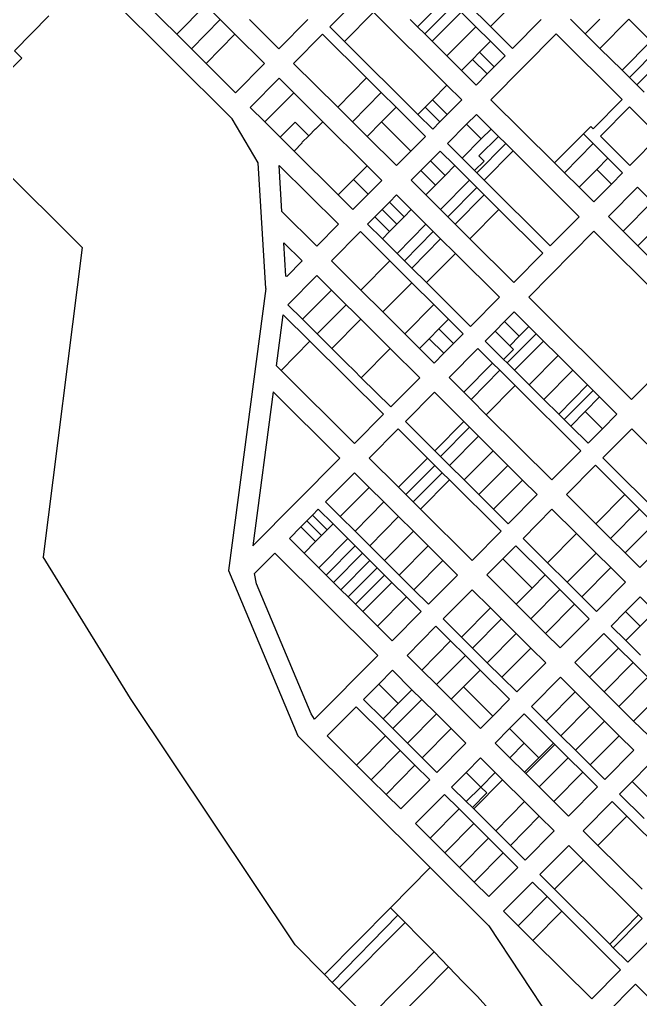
# Model space of a CAD drawing. Header units: inches. Extents: x 486468 to 494399, y 5455955 to 5460553.
# Drawn here: x 489399 to 490002, y 5458682 to 5459633 of the extents above; entities that cross this region are included whole.
import ezdxf

# ---------------------------------------------------------------- set-up
doc = ezdxf.new("R2010")
doc.units = ezdxf.units.IN
doc.header["$MEASUREMENT"] = 0
doc.layers.add('ParcelLines', color=10, linetype='Continuous')

msp = doc.modelspace()

# ---------------------------------------------------------------- linework, layer by layer
at = {"layer": 'ParcelLines', "color": 1}
for p, q in [((489605.265, 5459536.76), (489404.304, 5459736.711)), ((489551.411, 5459618.71), (489522.91, 5459647.061)), ((489551.411, 5459618.71), (489579.521, 5459647.02)), ((489579.521, 5459647.02), (489593.762, 5459632.86)), ((489700.107, 5459625.908), (489728.204, 5459654.257)), ((489785.213, 5459626.016), (489813.28, 5459654.325)), ((489820.399, 5459647.255), (489792.312, 5459618.966)), ((489856.048, 5459626.054), (489834.649, 5459647.305)), ((489884.126, 5459654.384), (489856.048, 5459626.054)), ((489714.386, 5459611.727), (489742.454, 5459640.107)), ((489742.454, 5459640.107), (489813.853, 5459569.255)), ((489799.462, 5459611.866), (489827.529, 5459640.175)), ((489841.799, 5459626.005), (489827.529, 5459640.175)), ((489427.308, 5459636.411), (489393.909, 5459602.612)), ((489593.762, 5459632.86), (489565.702, 5459604.5)), ((489593.762, 5459632.86), (489608.032, 5459618.68)), ((489650.71, 5459604.609), (489622.18, 5459632.979)), ((489678.757, 5459632.958), (489650.71, 5459604.609)), ((489778.063, 5459633.116), (489785.213, 5459626.016)), ((489905.496, 5459633.153), (489877.448, 5459604.804)), ((489948.194, 5459619.102), (489933.945, 5459633.253)), ((489948.194, 5459619.102), (489962.233, 5459633.262)), ((489962.454, 5459604.962), (489990.542, 5459633.302)), ((489990.542, 5459633.302), (490011.941, 5459612.051)), ((489565.702, 5459604.5), (489551.411, 5459618.71)), ((489579.963, 5459590.31), (489608.032, 5459618.68)), ((489608.032, 5459618.68), (489636.562, 5459590.309)), ((489693.057, 5459618.758), (489664.959, 5459590.408)), ((489735.856, 5459576.257), (489693.057, 5459618.758)), ((489714.386, 5459611.727), (489700.107, 5459625.908)), ((489785.213, 5459626.016), (489792.312, 5459618.966)), ((489792.312, 5459618.966), (489799.462, 5459611.866)), ((489841.799, 5459626.005), (489813.742, 5459597.695)), ((489856.079, 5459611.824), (489841.799, 5459626.005)), ((489877.448, 5459604.804), (489856.048, 5459626.054)), ((489919.795, 5459619.003), (489856.551, 5459555.154)), ((489983.943, 5459555.253), (489919.795, 5459619.003)), ((489962.454, 5459604.962), (489948.194, 5459619.102)), ((489785.735, 5459540.876), (489714.386, 5459611.727)), ((489799.462, 5459611.866), (489813.742, 5459597.695)), ((489845.6, 5459601.255), (489856.079, 5459611.824)), ((489870.349, 5459597.654), (489856.079, 5459611.824)), ((490011.941, 5459612.051), (489983.853, 5459583.712)), ((489393.909, 5459602.612), (489401.009, 5459595.511)), ((489579.963, 5459590.31), (489565.702, 5459604.5)), ((489838.751, 5459594.355), (489845.6, 5459601.255)), ((489859.85, 5459587.054), (489845.6, 5459601.255)), ((489983.853, 5459583.712), (489962.454, 5459604.962)), ((489991.003, 5459576.611), (490019.091, 5459604.951)), ((489401.009, 5459595.511), (489338.41, 5459532.412)), ((489608.464, 5459561.96), (489579.963, 5459590.31)), ((489636.562, 5459590.309), (489608.464, 5459561.96)), ((489664.959, 5459590.408), (489707.759, 5459547.908)), ((489813.742, 5459597.695), (489828.022, 5459583.525)), ((489828.022, 5459583.525), (489838.751, 5459594.355)), ((489838.751, 5459594.355), (489853.001, 5459580.154)), ((489859.85, 5459587.054), (489870.349, 5459597.654)), ((490026.191, 5459597.901), (489998.113, 5459569.571)), ((489828.022, 5459583.525), (489842.301, 5459569.355)), ((489842.301, 5459569.355), (489853.001, 5459580.154)), ((489853.001, 5459580.154), (489859.85, 5459587.054)), ((489991.003, 5459576.611), (489983.853, 5459583.712)), ((489650.812, 5459576.159), (489622.714, 5459547.759)), ((489665.081, 5459561.978), (489650.812, 5459576.159)), ((489735.856, 5459576.257), (489707.759, 5459547.908)), ((489750.106, 5459562.107), (489735.856, 5459576.257)), ((489998.113, 5459569.571), (489991.003, 5459576.611)), ((489665.081, 5459561.978), (489636.964, 5459533.609)), ((489693.481, 5459533.778), (489665.081, 5459561.978)), ((489722.038, 5459533.727), (489750.106, 5459562.107)), ((489764.406, 5459547.906), (489750.106, 5459562.107)), ((489813.853, 5459569.255), (489799.784, 5459555.066)), ((489813.853, 5459569.255), (489828.152, 5459555.055)), ((490005.262, 5459562.472), (489998.113, 5459569.571)), ((489799.784, 5459555.066), (489792.744, 5459547.966)), ((489799.784, 5459555.066), (489814.083, 5459540.885)), ((489828.152, 5459555.055), (489814.083, 5459540.885)), ((489856.551, 5459555.154), (489918.359, 5459493.814)), ((489955.846, 5459526.953), (489983.943, 5459555.253)), ((489622.714, 5459547.759), (489636.964, 5459533.609)), ((489707.759, 5459547.908), (489722.038, 5459533.727)), ((489764.406, 5459547.906), (489750.367, 5459533.747)), ((489792.955, 5459519.556), (489764.406, 5459547.906)), ((489792.744, 5459547.966), (489785.735, 5459540.876)), ((489807.054, 5459533.805), (489792.744, 5459547.966)), ((489991.093, 5459548.202), (489962.996, 5459519.853)), ((490019.592, 5459519.852), (489991.093, 5459548.202)), ((489338.41, 5459532.412), (489459.618, 5459411.712)), ((489630.616, 5459494.109), (489605.265, 5459536.76)), ((489636.964, 5459533.609), (489651.914, 5459518.759)), ((489651.914, 5459518.759), (489666.362, 5459533.358)), ((489679.602, 5459520.268), (489666.362, 5459533.358)), ((489693.481, 5459533.778), (489686.311, 5459526.558)), ((489736.43, 5459491.137), (489693.481, 5459533.778)), ((489722.038, 5459533.727), (489736.308, 5459519.557)), ((489750.367, 5459533.747), (489736.308, 5459519.557)), ((489750.367, 5459533.747), (489778.916, 5459505.396)), ((489800.005, 5459526.705), (489785.735, 5459540.876)), ((489807.054, 5459533.805), (489800.005, 5459526.705)), ((489814.083, 5459540.885), (489807.054, 5459533.805)), ((489842.402, 5459540.905), (489832.943, 5459531.365)), ((489856.672, 5459526.724), (489842.402, 5459540.905)), ((489686.061, 5459526.808), (489679.602, 5459520.268)), ((489686.311, 5459526.558), (489686.061, 5459526.808)), ((489832.943, 5459531.365), (489814.304, 5459512.555)), ((489832.943, 5459531.365), (489847.222, 5459517.184)), ((489847.222, 5459517.184), (489856.672, 5459526.724)), ((489863.791, 5459519.644), (489856.672, 5459526.724)), ((489946.397, 5459522.153), (489953.496, 5459529.303)), ((489953.496, 5459529.303), (489955.846, 5459526.953)), ((489651.914, 5459518.759), (489665.363, 5459505.408)), ((489673.263, 5459513.358), (489665.363, 5459505.408)), ((489679.602, 5459520.268), (489673.013, 5459513.608)), ((489673.013, 5459513.608), (489673.263, 5459513.358)), ((489736.308, 5459519.557), (489764.857, 5459491.206)), ((489778.916, 5459505.396), (489792.955, 5459519.556)), ((489828.574, 5459498.375), (489847.222, 5459517.184)), ((489863.791, 5459519.644), (489844.903, 5459500.604)), ((489870.911, 5459512.564), (489863.791, 5459519.644)), ((489946.397, 5459522.153), (489918.359, 5459493.814)), ((489955.907, 5459512.713), (489946.397, 5459522.153)), ((489962.996, 5459519.853), (489991.545, 5459491.502)), ((489991.545, 5459491.502), (490019.592, 5459519.852)), ((489665.363, 5459505.408), (489708.312, 5459462.757)), ((489764.857, 5459491.206), (489778.916, 5459505.396)), ((489807.205, 5459505.405), (489797.845, 5459495.965)), ((489821.474, 5459491.225), (489807.205, 5459505.405)), ((489814.304, 5459512.555), (489828.574, 5459498.375)), ((489842.823, 5459484.224), (489870.911, 5459512.564)), ((489878.061, 5459505.464), (489849.973, 5459477.124)), ((489878.061, 5459505.464), (489870.911, 5459512.564)), ((489942.249, 5459441.703), (489878.061, 5459505.464)), ((489927.869, 5459484.374), (489955.907, 5459512.713)), ((489970.176, 5459498.533), (489955.907, 5459512.713)), ((489797.845, 5459495.965), (489788.466, 5459486.496)), ((489797.845, 5459495.965), (489812.095, 5459481.765)), ((489828.574, 5459498.375), (489840.663, 5459486.365)), ((489849.903, 5459495.654), (489840.663, 5459486.365)), ((489844.903, 5459500.604), (489849.903, 5459495.654)), ((489970.176, 5459498.533), (489959.247, 5459487.503)), ((489984.446, 5459484.352), (489970.176, 5459498.533)), ((489638.07, 5459372.109), (489630.616, 5459494.109)), ((489650.915, 5459491.409), (489708.413, 5459434.307)), ((489653.666, 5459446.609), (489650.915, 5459491.409)), ((489723.121, 5459477.697), (489736.43, 5459491.137)), ((489750.71, 5459476.957), (489736.43, 5459491.137)), ((489788.466, 5459486.496), (489779.108, 5459477.056)), ((489802.736, 5459472.325), (489788.466, 5459486.496)), ((489821.474, 5459491.225), (489812.095, 5459481.765)), ((489835.744, 5459477.045), (489821.474, 5459491.225)), ((489840.663, 5459486.365), (489842.823, 5459484.224)), ((489918.359, 5459493.814), (489927.869, 5459484.374)), ((489959.247, 5459487.503), (489942.118, 5459470.223)), ((489959.247, 5459487.503), (489973.516, 5459473.333)), ((489708.312, 5459462.757), (489723.121, 5459477.697)), ((489737.411, 5459463.507), (489723.121, 5459477.697)), ((489737.411, 5459463.507), (489750.71, 5459476.957)), ((489779.108, 5459477.056), (489793.378, 5459462.876)), ((489812.095, 5459481.765), (489802.736, 5459472.325)), ((489807.657, 5459448.705), (489835.744, 5459477.045)), ((489842.864, 5459469.974), (489835.744, 5459477.045)), ((489842.823, 5459484.224), (489849.973, 5459477.124)), ((489849.973, 5459477.124), (489914.151, 5459413.354)), ((489927.869, 5459484.374), (489942.118, 5459470.223)), ((489973.516, 5459473.333), (489984.446, 5459484.352)), ((489802.736, 5459472.325), (489793.378, 5459462.876)), ((489842.864, 5459469.974), (489814.777, 5459441.625)), ((489849.993, 5459462.894), (489842.864, 5459469.974)), ((489942.118, 5459470.223), (489956.398, 5459456.053)), ((489956.398, 5459456.053), (489973.516, 5459473.333)), ((489998.745, 5459470.202), (489970.647, 5459441.853)), ((490012.994, 5459456.052), (489998.745, 5459470.202)), ((489708.312, 5459462.757), (489722.612, 5459448.557)), ((489722.612, 5459448.557), (489737.411, 5459463.507)), ((489764.959, 5459462.756), (489757.94, 5459455.676)), ((489779.209, 5459448.606), (489764.959, 5459462.756)), ((489793.378, 5459462.876), (489807.657, 5459448.705)), ((489821.897, 5459434.545), (489849.993, 5459462.894)), ((489864.263, 5459448.715), (489849.993, 5459462.894)), ((489687.415, 5459413.108), (489653.666, 5459446.609)), ((489750.92, 5459448.596), (489743.901, 5459441.517)), ((489757.94, 5459455.676), (489750.92, 5459448.596)), ((489765.15, 5459434.416), (489750.92, 5459448.596)), ((489757.94, 5459455.676), (489772.189, 5459441.526)), ((489772.189, 5459441.526), (489779.209, 5459448.606)), ((489793.498, 5459434.396), (489779.209, 5459448.606)), ((489807.657, 5459448.705), (489814.777, 5459441.625)), ((489864.263, 5459448.715), (489836.166, 5459420.366)), ((489907.051, 5459406.204), (489864.263, 5459448.715)), ((489984.896, 5459427.702), (490012.994, 5459456.052)), ((489743.901, 5459441.517), (489736.862, 5459434.407)), ((489743.901, 5459441.517), (489758.151, 5459427.366)), ((489765.15, 5459434.416), (489772.189, 5459441.526)), ((489814.777, 5459441.625), (489821.897, 5459434.545)), ((489914.151, 5459413.354), (489942.249, 5459441.703)), ((489970.647, 5459441.853), (489984.896, 5459427.702)), ((490027.264, 5459441.881), (489999.196, 5459413.502)), ((489708.413, 5459434.307), (489687.415, 5459413.108)), ((489736.862, 5459434.407), (489751.111, 5459420.256)), ((489758.151, 5459427.366), (489765.15, 5459434.416)), ((489793.498, 5459434.396), (489765.401, 5459406.046)), ((489800.598, 5459427.345), (489793.498, 5459434.396)), ((489821.897, 5459434.545), (489836.166, 5459420.366)), ((489984.896, 5459427.702), (489999.196, 5459413.502)), ((489729.812, 5459427.257), (489701.665, 5459398.908)), ((489758.301, 5459398.946), (489729.812, 5459427.257)), ((489751.111, 5459420.256), (489758.151, 5459427.366)), ((489751.111, 5459420.256), (489765.401, 5459406.046)), ((489772.501, 5459398.996), (489800.598, 5459427.345)), ((489807.748, 5459420.245), (489779.65, 5459391.896)), ((489807.748, 5459420.245), (489800.598, 5459427.345)), ((489822.017, 5459406.066), (489807.748, 5459420.245)), ((489836.166, 5459420.366), (489878.955, 5459377.854)), ((489893.254, 5459363.654), (489956.498, 5459427.553)), ((489956.498, 5459427.553), (490056.344, 5459328.4)), ((489459.618, 5459411.712), (489421.827, 5459111.712)), ((489655.517, 5459416.459), (489673.266, 5459398.808)), ((489657.518, 5459383.959), (489655.517, 5459416.459)), ((489999.196, 5459413.502), (490013.435, 5459399.341)), ((489765.401, 5459406.046), (489772.501, 5459398.996)), ((489793.92, 5459377.715), (489822.017, 5459406.066)), ((489864.806, 5459363.555), (489822.017, 5459406.066)), ((489878.955, 5459377.854), (489907.051, 5459406.204)), ((489673.266, 5459398.808), (489658.268, 5459383.659)), ((489701.665, 5459398.908), (489730.214, 5459370.557)), ((489758.301, 5459398.946), (489730.214, 5459370.557)), ((489779.721, 5459377.666), (489758.301, 5459398.946)), ((489772.501, 5459398.996), (489779.65, 5459391.896)), ((489779.65, 5459391.896), (489793.92, 5459377.715)), ((489658.268, 5459383.659), (489657.518, 5459383.959)), ((489659.42, 5459356.309), (489687.516, 5459384.658)), ((489687.516, 5459384.658), (489701.816, 5459370.458)), ((489638.07, 5459372.109), (489601.784, 5459098.41)), ((489730.214, 5459370.557), (489751.613, 5459349.306)), ((489751.613, 5459349.306), (489779.721, 5459377.666)), ((489801.12, 5459356.416), (489779.721, 5459377.666)), ((489793.92, 5459377.715), (489836.708, 5459335.205)), ((489673.689, 5459342.128), (489701.816, 5459370.458)), ((489701.816, 5459370.458), (489716.065, 5459356.307)), ((489836.708, 5459335.205), (489864.806, 5459363.555)), ((489993.1, 5459264.501), (489893.254, 5459363.654)), ((489673.689, 5459342.128), (489659.42, 5459356.309)), ((489716.065, 5459356.307), (489687.959, 5459327.948)), ((489801.12, 5459356.416), (489773.012, 5459328.057)), ((489815.389, 5459342.236), (489801.12, 5459356.416)), ((489648.372, 5459296.859), (489654.97, 5459346.559)), ((489654.97, 5459346.559), (489680.86, 5459320.848)), ((489687.959, 5459327.948), (489673.689, 5459342.128)), ((489730.315, 5459342.157), (489702.208, 5459313.788)), ((489751.613, 5459349.306), (489773.012, 5459328.057)), ((489806.03, 5459332.786), (489815.389, 5459342.236)), ((489829.659, 5459328.056), (489815.389, 5459342.236)), ((489879.105, 5459349.404), (489869.746, 5459339.965)), ((489893.375, 5459335.224), (489879.105, 5459349.404)), ((489796.671, 5459323.346), (489806.03, 5459332.786)), ((489820.3, 5459318.616), (489806.03, 5459332.786)), ((489869.746, 5459339.965), (489860.537, 5459330.675)), ((489869.746, 5459339.965), (489884.016, 5459325.794)), ((489884.016, 5459325.794), (489893.375, 5459335.224)), ((489900.494, 5459328.144), (489893.375, 5459335.224)), ((489773.012, 5459328.057), (489787.292, 5459313.876)), ((489787.292, 5459313.876), (489796.671, 5459323.346)), ((489796.671, 5459323.346), (489810.921, 5459309.146)), ((489820.3, 5459318.616), (489829.659, 5459328.056)), ((489860.537, 5459330.675), (489851.008, 5459321.055)), ((489874.806, 5459316.504), (489860.537, 5459330.675)), ((489900.494, 5459328.144), (489872.407, 5459299.804)), ((489874.806, 5459316.504), (489884.016, 5459325.794)), ((489907.614, 5459321.074), (489900.494, 5459328.144)), ((490056.344, 5459328.4), (489993.1, 5459264.501)), ((489652.762, 5459292.499), (489680.86, 5459320.848)), ((489680.86, 5459320.848), (489752.167, 5459250.057)), ((489730.697, 5459285.487), (489758.834, 5459313.826)), ((489758.834, 5459313.826), (489787.364, 5459285.506)), ((489787.292, 5459313.876), (489801.561, 5459299.706)), ((489810.921, 5459309.146), (489820.3, 5459318.616)), ((489843.908, 5459313.905), (489815.861, 5459285.556)), ((489858.208, 5459299.705), (489843.908, 5459313.905)), ((489851.008, 5459321.055), (489868.867, 5459303.315)), ((489878.356, 5459312.954), (489874.806, 5459316.504)), ((489879.557, 5459292.704), (489907.614, 5459321.074)), ((489921.893, 5459306.893), (489907.614, 5459321.074)), ((489801.561, 5459299.706), (489810.921, 5459309.146)), ((489868.867, 5459303.315), (489878.356, 5459312.954)), ((489921.893, 5459306.893), (489893.826, 5459278.534)), ((489936.163, 5459292.713), (489921.893, 5459306.893)), ((489652.762, 5459292.499), (489648.372, 5459296.859)), ((489858.208, 5459299.705), (489830.13, 5459271.375)), ((489865.307, 5459292.655), (489858.208, 5459299.705)), ((489868.867, 5459303.315), (489872.407, 5459299.804)), ((489872.407, 5459299.804), (489879.557, 5459292.704)), ((489724.02, 5459221.708), (489652.762, 5459292.499)), ((489759.216, 5459257.157), (489730.697, 5459285.487)), ((489787.364, 5459285.506), (489759.216, 5459257.157)), ((489815.861, 5459285.556), (489830.13, 5459271.375)), ((489837.251, 5459264.295), (489865.307, 5459292.655)), ((489865.307, 5459292.655), (489880.086, 5459277.978)), ((489879.557, 5459292.704), (489893.826, 5459278.534)), ((489908.075, 5459264.383), (489936.163, 5459292.713)), ((489950.402, 5459278.553), (489936.163, 5459292.713)), ((489852.018, 5459249.624), (489880.086, 5459277.978)), ((489943.804, 5459214.702), (489880.086, 5459277.978)), ((489893.826, 5459278.534), (489908.075, 5459264.383)), ((489950.402, 5459278.553), (489922.355, 5459250.203)), ((489955.822, 5459273.172), (489950.402, 5459278.553)), ((489645.074, 5459271.809), (489625.231, 5459122.259)), ((489709.871, 5459207.458), (489645.074, 5459271.809)), ((489773.516, 5459243.007), (489801.613, 5459271.306)), ((489801.613, 5459271.306), (489830.162, 5459242.955)), ((489830.13, 5459271.375), (489837.251, 5459264.295)), ((489955.822, 5459273.172), (489927.774, 5459244.823)), ((489948.063, 5459252.792), (489962.102, 5459266.952)), ((489962.102, 5459266.952), (489955.822, 5459273.172)), ((489978.951, 5459250.202), (489962.102, 5459266.952)), ((489837.251, 5459264.295), (489852.018, 5459249.624)), ((489908.075, 5459264.383), (489922.355, 5459250.203)), ((489752.167, 5459250.057), (489724.02, 5459221.708)), ((489852.018, 5459249.624), (489915.707, 5459186.353)), ((489922.355, 5459250.203), (489927.774, 5459244.823)), ((489934.024, 5459238.623), (489948.063, 5459252.792)), ((489948.063, 5459252.792), (489964.952, 5459236.052)), ((489964.952, 5459236.052), (489978.951, 5459250.202)), ((489802.055, 5459214.646), (489773.516, 5459243.007)), ((489802.055, 5459214.646), (489830.162, 5459242.955)), ((489830.162, 5459242.955), (489835.782, 5459237.375)), ((489927.774, 5459244.823), (489934.024, 5459238.623)), ((489934.024, 5459238.623), (489950.903, 5459221.852)), ((489738.319, 5459207.558), (489766.417, 5459235.857)), ((489766.417, 5459235.857), (489794.965, 5459207.506)), ((489835.782, 5459237.375), (489807.674, 5459209.066)), ((489816.324, 5459200.466), (489844.441, 5459228.775)), ((489835.782, 5459237.375), (489844.441, 5459228.775)), ((489844.441, 5459228.775), (489858.711, 5459214.605)), ((489950.903, 5459221.852), (489964.952, 5459236.052)), ((489993.25, 5459236.051), (489965.152, 5459207.652)), ((490064.596, 5459165.15), (489993.25, 5459236.051)), ((489807.674, 5459209.066), (489802.055, 5459214.646)), ((489816.324, 5459200.466), (489807.674, 5459209.066)), ((489858.711, 5459214.605), (489830.603, 5459186.285)), ((489858.711, 5459214.605), (489872.96, 5459200.454)), ((489915.707, 5459186.353), (489943.804, 5459214.702)), ((489625.231, 5459122.259), (489709.871, 5459207.458)), ((489766.868, 5459179.207), (489738.319, 5459207.558)), ((489766.868, 5459179.207), (489794.965, 5459207.506)), ((489802.095, 5459200.436), (489774.018, 5459172.107)), ((489794.965, 5459207.506), (489802.095, 5459200.436)), ((489802.095, 5459200.436), (489809.255, 5459193.346)), ((489830.603, 5459186.285), (489816.324, 5459200.466)), ((489844.873, 5459172.115), (489872.96, 5459200.454)), ((489872.96, 5459200.454), (489887.259, 5459186.254)), ((489930.007, 5459172.153), (489958.053, 5459200.502)), ((489958.053, 5459200.502), (489986.601, 5459172.152)), ((489965.152, 5459207.652), (490036.499, 5459136.801)), ((489696.025, 5459165.009), (489724.121, 5459193.308)), ((489724.121, 5459193.308), (489738.42, 5459179.108)), ((489781.137, 5459165.036), (489809.255, 5459193.346)), ((489809.255, 5459193.346), (489816.384, 5459186.276)), ((489816.384, 5459186.276), (489788.267, 5459157.956)), ((489816.384, 5459186.276), (489866.362, 5459136.654)), ((489844.873, 5459172.115), (489830.603, 5459186.285)), ((489887.259, 5459186.254), (489859.142, 5459157.934)), ((489887.259, 5459186.254), (489901.509, 5459172.103)), ((489738.42, 5459179.108), (489710.324, 5459150.808)), ((489738.42, 5459179.108), (489752.67, 5459164.957)), ((489774.018, 5459172.107), (489766.868, 5459179.207)), ((489781.137, 5459165.036), (489774.018, 5459172.107)), ((489859.142, 5459157.934), (489844.873, 5459172.115)), ((489901.509, 5459172.103), (489873.411, 5459143.754)), ((489958.515, 5459143.823), (489930.007, 5459172.153)), ((489986.601, 5459172.152), (489958.515, 5459143.823)), ((489986.601, 5459172.152), (490000.882, 5459157.972)), ((489710.324, 5459150.808), (489696.025, 5459165.009)), ((489724.593, 5459136.628), (489752.67, 5459164.957)), ((489752.67, 5459164.957), (489766.969, 5459150.757)), ((489788.267, 5459157.956), (489781.137, 5459165.036)), ((489677.667, 5459146.519), (489683.316, 5459152.219)), ((489683.316, 5459152.219), (489688.925, 5459157.859)), ((489683.316, 5459152.219), (489697.595, 5459137.989)), ((489688.925, 5459157.859), (489703.225, 5459143.658)), ((489838.265, 5459108.305), (489788.267, 5459157.956)), ((489873.411, 5459143.754), (489859.142, 5459157.934)), ((489915.808, 5459157.903), (489887.71, 5459129.604)), ((489939.577, 5459134.323), (489915.808, 5459157.903)), ((489972.794, 5459129.643), (490000.882, 5459157.972)), ((490000.882, 5459157.972), (490015.131, 5459143.821)), ((489672.067, 5459140.869), (489677.667, 5459146.519)), ((489691.986, 5459132.349), (489677.667, 5459146.519)), ((489697.595, 5459137.989), (489703.225, 5459143.658)), ((489703.225, 5459143.658), (489717.494, 5459129.488)), ((489724.593, 5459136.628), (489710.324, 5459150.808)), ((489766.969, 5459150.757), (489738.883, 5459122.417)), ((489766.969, 5459150.757), (489781.269, 5459136.556)), ((489972.794, 5459129.643), (489958.515, 5459143.823)), ((490015.131, 5459143.821), (489987.063, 5459115.462)), ((489672.067, 5459140.869), (489660.828, 5459129.559)), ((489672.067, 5459140.869), (489686.337, 5459126.649)), ((489691.986, 5459132.349), (489697.595, 5459137.989)), ((489738.883, 5459122.417), (489724.593, 5459136.628)), ((489753.132, 5459108.267), (489781.269, 5459136.556)), ((489781.269, 5459136.556), (489795.519, 5459122.406)), ((489866.362, 5459136.654), (489838.265, 5459108.305)), ((489939.577, 5459134.323), (489911.469, 5459106.014)), ((489958.625, 5459115.423), (489939.577, 5459134.323)), ((489660.828, 5459129.559), (489675.118, 5459115.349)), ((489675.118, 5459115.349), (489686.337, 5459126.649)), ((489686.337, 5459126.649), (489691.986, 5459132.349)), ((489717.494, 5459129.488), (489689.387, 5459101.169)), ((489717.494, 5459129.488), (489724.624, 5459122.408)), ((489887.71, 5459129.604), (489911.469, 5459106.014)), ((489987.063, 5459115.462), (489972.794, 5459129.643)), ((490029.4, 5459129.651), (490001.302, 5459101.302)), ((489626.982, 5459095.46), (489646.68, 5459115.26)), ((489646.68, 5459115.26), (489746.625, 5459015.907)), ((489689.387, 5459101.169), (489675.118, 5459115.349)), ((489696.537, 5459094.069), (489724.624, 5459122.408)), ((489731.774, 5459115.308), (489703.677, 5459086.958)), ((489724.624, 5459122.408), (489731.774, 5459115.308)), ((489731.774, 5459115.308), (489738.923, 5459108.207)), ((489753.132, 5459108.267), (489738.883, 5459122.417)), ((489795.519, 5459122.406), (489767.431, 5459094.067)), ((489795.519, 5459122.406), (489809.818, 5459108.206)), ((489880.611, 5459122.454), (489867.962, 5459109.704)), ((489909.16, 5459094.104), (489880.611, 5459122.454)), ((489930.508, 5459087.103), (489958.625, 5459115.423)), ((489972.875, 5459101.272), (489958.625, 5459115.423)), ((490001.302, 5459101.302), (489987.063, 5459115.462)), ((489506.686, 5458974.311), (489421.827, 5459111.712)), ((489710.826, 5459079.858), (489738.923, 5459108.207)), ((489738.923, 5459108.207), (489746.073, 5459101.107)), ((489767.431, 5459094.067), (489753.132, 5459108.267)), ((489781.721, 5459079.856), (489809.818, 5459108.206)), ((489809.818, 5459108.206), (489824.067, 5459094.055)), ((489867.962, 5459109.704), (489852.515, 5459094.155)), ((489896.481, 5459081.334), (489867.962, 5459109.704)), ((489911.469, 5459106.014), (489930.508, 5459087.103)), ((489601.784, 5459098.41), (489669.185, 5458937.909)), ((489629.032, 5459085.51), (489626.982, 5459095.46)), ((489696.537, 5459094.069), (489689.387, 5459101.169)), ((489746.073, 5459101.107), (489717.946, 5459072.778)), ((489746.073, 5459101.107), (489753.223, 5459094.007)), ((489972.875, 5459101.272), (489944.777, 5459072.933)), ((489987.154, 5459087.102), (489972.875, 5459101.272)), ((489681.883, 5458959.459), (489629.032, 5459085.51)), ((489703.677, 5459086.958), (489696.537, 5459094.069)), ((489710.826, 5459079.858), (489703.677, 5459086.958)), ((489725.066, 5459065.698), (489753.223, 5459094.007)), ((489760.342, 5459086.937), (489732.215, 5459058.598)), ((489753.223, 5459094.007), (489760.342, 5459086.937)), ((489760.342, 5459086.937), (489774.621, 5459072.756)), ((489781.721, 5459079.856), (489767.431, 5459094.067)), ((489824.067, 5459094.055), (489795.97, 5459065.706)), ((489852.515, 5459094.155), (489881.063, 5459065.805)), ((489896.481, 5459081.334), (489909.16, 5459094.104)), ((489923.409, 5459079.954), (489909.16, 5459094.104)), ((489930.508, 5459087.103), (489944.777, 5459072.933)), ((489959.056, 5459058.753), (489987.154, 5459087.102)), ((489717.946, 5459072.778), (489710.826, 5459079.858)), ((489795.97, 5459065.706), (489781.721, 5459079.856)), ((489838.366, 5459079.855), (489810.219, 5459051.506)), ((489856.075, 5459062.264), (489838.366, 5459079.855)), ((489881.063, 5459065.805), (489896.481, 5459081.334)), ((489923.409, 5459079.954), (489895.333, 5459051.634)), ((489937.688, 5459065.773), (489923.409, 5459079.954)), ((489725.066, 5459065.698), (489717.946, 5459072.778)), ((489746.505, 5459044.387), (489774.621, 5459072.756)), ((489774.621, 5459072.756), (489788.921, 5459058.556)), ((489944.777, 5459072.933), (489959.056, 5459058.753)), ((489987.354, 5459058.752), (490001.403, 5459072.902)), ((490001.403, 5459072.902), (490015.652, 5459058.751)), ((489732.215, 5459058.598), (489725.066, 5459065.698)), ((489746.505, 5459044.387), (489732.215, 5459058.598)), ((489788.921, 5459058.556), (489760.774, 5459030.207)), ((489827.958, 5459033.895), (489856.075, 5459062.264)), ((489866.915, 5459051.505), (489856.075, 5459062.264)), ((489881.063, 5459065.805), (489895.333, 5459051.634)), ((489909.612, 5459037.454), (489937.688, 5459065.773)), ((489951.957, 5459051.603), (489937.688, 5459065.773)), ((489973.306, 5459044.602), (489987.354, 5459058.752)), ((490001.613, 5459044.592), (489987.354, 5459058.752)), ((490015.652, 5459058.751), (490001.613, 5459044.592)), ((489810.219, 5459051.506), (489827.958, 5459033.895)), ((489866.915, 5459051.505), (489838.768, 5459023.156)), ((489881.164, 5459037.355), (489866.915, 5459051.505)), ((489895.333, 5459051.634), (489909.612, 5459037.454)), ((489923.861, 5459023.303), (489951.957, 5459051.603)), ((489760.774, 5459030.207), (489746.505, 5459044.387)), ((489803.17, 5459044.406), (489775.073, 5459016.056)), ((489817.439, 5459030.225), (489803.17, 5459044.406)), ((489987.575, 5459030.432), (489973.306, 5459044.602)), ((490001.613, 5459044.592), (489987.575, 5459030.432)), ((489789.332, 5459001.876), (489817.439, 5459030.225)), ((489831.708, 5459016.046), (489817.439, 5459030.225)), ((489827.958, 5459033.895), (489838.768, 5459023.156)), ((489853.047, 5459008.975), (489881.164, 5459037.355)), ((489895.433, 5459023.184), (489881.164, 5459037.355)), ((489909.612, 5459037.454), (489923.861, 5459023.303)), ((489938.11, 5459009.103), (489966.206, 5459037.452)), ((489966.206, 5459037.452), (489980.485, 5459023.272)), ((490001.824, 5459016.281), (489987.575, 5459030.432)), ((489838.768, 5459023.156), (489853.047, 5459008.975)), ((489895.433, 5459023.184), (489867.296, 5458994.825)), ((489909.712, 5459009.004), (489895.433, 5459023.184)), ((489952.389, 5458994.923), (489980.485, 5459023.272)), ((489980.485, 5459023.272), (489994.735, 5459009.122)), ((489746.625, 5459015.907), (489685.333, 5458954.159)), ((489775.073, 5459016.056), (489789.332, 5459001.876)), ((489831.708, 5459016.046), (489803.571, 5458987.706)), ((489845.978, 5459001.866), (489831.708, 5459016.046)), ((489760.876, 5459001.757), (489747.587, 5458988.347)), ((489779.915, 5458982.846), (489760.876, 5459001.757)), ((489789.332, 5459001.876), (489803.571, 5458987.706)), ((489829.889, 5458985.636), (489845.978, 5459001.866)), ((489874.516, 5458973.505), (489845.978, 5459001.866)), ((489853.047, 5459008.975), (489867.296, 5458994.825)), ((489881.565, 5458980.655), (489909.712, 5459009.004)), ((489952.389, 5458994.923), (489938.11, 5459009.103)), ((489994.735, 5459009.122), (489966.638, 5458980.772)), ((489994.735, 5459009.122), (490009.004, 5458994.951)), ((489867.296, 5458994.825), (489881.565, 5458980.655)), ((489895.864, 5458966.504), (489923.961, 5458994.853)), ((489923.961, 5458994.853), (489938.231, 5458980.673)), ((489966.638, 5458980.772), (489952.389, 5458994.923)), ((489980.887, 5458966.622), (490009.004, 5458994.951)), ((489747.587, 5458988.347), (489732.779, 5458973.407)), ((489766.636, 5458969.447), (489747.587, 5458988.347)), ((489779.915, 5458982.846), (489766.636, 5458969.447)), ((489789.424, 5458973.406), (489779.915, 5458982.846)), ((489803.571, 5458987.706), (489817.871, 5458973.506)), ((489817.871, 5458973.506), (489829.889, 5458985.636)), ((489829.889, 5458985.636), (489858.428, 5458957.295)), ((489666.532, 5458735.258), (489506.686, 5458974.311)), ((489732.779, 5458973.407), (489751.818, 5458954.497)), ((489761.327, 5458945.057), (489789.424, 5458973.406)), ((489803.673, 5458959.257), (489789.424, 5458973.406)), ((489817.871, 5458973.506), (489846.369, 5458945.155)), ((489858.428, 5458957.295), (489874.516, 5458973.505)), ((489938.231, 5458980.673), (489910.133, 5458952.324)), ((489938.231, 5458980.673), (489952.47, 5458966.513)), ((489980.887, 5458966.622), (489966.638, 5458980.772)), ((490023.253, 5458980.801), (489995.156, 5458952.451)), ((489725.73, 5458966.308), (489697.583, 5458937.958)), ((489754.238, 5458937.967), (489725.73, 5458966.308)), ((489766.636, 5458969.447), (489751.818, 5458954.497)), ((489910.133, 5458952.324), (489895.864, 5458966.504)), ((489924.372, 5458938.173), (489952.47, 5458966.513)), ((489952.47, 5458966.513), (489966.749, 5458952.332)), ((489995.156, 5458952.451), (489980.887, 5458966.622)), ((489685.333, 5458954.159), (489681.883, 5458959.459)), ((489751.818, 5458954.497), (489761.327, 5458945.057)), ((489803.673, 5458959.257), (489775.576, 5458930.907)), ((489817.972, 5458945.056), (489803.673, 5458959.257)), ((489846.369, 5458945.155), (489858.428, 5458957.295)), ((489874.707, 5458945.165), (489888.765, 5458959.354)), ((489888.765, 5458959.354), (489917.313, 5458931.004)), ((489924.372, 5458938.173), (489910.133, 5458952.324)), ((489966.749, 5458952.332), (489938.621, 5458924.013)), ((489966.749, 5458952.332), (489980.988, 5458938.182)), ((490009.405, 5458938.301), (489995.156, 5458952.451)), ((489761.327, 5458945.057), (489775.576, 5458930.907)), ((489789.855, 5458916.727), (489817.972, 5458945.056)), ((489832.221, 5458930.906), (489817.972, 5458945.056)), ((489860.668, 5458931.005), (489874.707, 5458945.165)), ((489888.966, 5458931.004), (489874.707, 5458945.165)), ((489669.185, 5458937.909), (489797.654, 5458810.337)), ((489697.583, 5458937.958), (489726.14, 5458909.618)), ((489726.14, 5458909.618), (489754.238, 5458937.967)), ((489768.537, 5458923.767), (489754.238, 5458937.967)), ((489938.621, 5458924.013), (489924.372, 5458938.173)), ((489952.891, 5458909.833), (489980.988, 5458938.182)), ((489980.988, 5458938.182), (489995.257, 5458924.002)), ((489775.576, 5458930.907), (489789.855, 5458916.727)), ((489804.124, 5458902.557), (489832.221, 5458930.906)), ((489874.907, 5458916.845), (489860.668, 5458931.005)), ((489874.907, 5458916.845), (489888.966, 5458931.004)), ((489903.235, 5458916.834), (489888.966, 5458931.004)), ((489890.456, 5458901.395), (489918.563, 5458929.754)), ((489917.313, 5458931.004), (489903.235, 5458916.834)), ((489917.313, 5458931.004), (489918.563, 5458929.754)), ((489918.563, 5458929.754), (489931.562, 5458916.854)), ((489952.891, 5458909.833), (489938.621, 5458924.013)), ((489995.257, 5458924.002), (489967.16, 5458895.653)), ((489768.537, 5458923.767), (489740.419, 5458895.448)), ((489782.775, 5458909.607), (489768.537, 5458923.767)), ((489789.855, 5458916.727), (489804.124, 5458902.557)), ((489846.52, 5458916.706), (489832.471, 5458902.556)), ((489860.769, 5458902.555), (489846.52, 5458916.706)), ((489889.176, 5458902.675), (489874.907, 5458916.845)), ((489903.235, 5458916.834), (489889.176, 5458902.675)), ((489931.562, 5458916.854), (489903.426, 5458888.515)), ((489931.562, 5458916.854), (489945.811, 5458902.703)), ((489726.14, 5458909.618), (489740.419, 5458895.448)), ((489754.698, 5458881.278), (489782.775, 5458909.607)), ((489797.074, 5458895.407), (489782.775, 5458909.607)), ((489967.16, 5458895.653), (489952.891, 5458909.833)), ((490009.506, 5458909.852), (489993.658, 5458893.852)), ((489740.419, 5458895.448), (489754.698, 5458881.278)), ((489768.976, 5458867.107), (489797.074, 5458895.407)), ((489832.471, 5458902.556), (489818.423, 5458888.406)), ((489846.72, 5458888.406), (489832.471, 5458902.556)), ((489839.811, 5458867.146), (489867.889, 5458895.485)), ((489860.769, 5458902.555), (489846.72, 5458888.406)), ((489867.889, 5458895.485), (489860.769, 5458902.555)), ((489889.287, 5458874.235), (489867.889, 5458895.485)), ((489890.456, 5458901.395), (489889.176, 5458902.675)), ((489903.426, 5458888.515), (489890.456, 5458901.395)), ((489917.695, 5458874.334), (489945.811, 5458902.703)), ((489945.811, 5458902.703), (489960.06, 5458888.553)), ((489818.423, 5458888.406), (489832.662, 5458874.246)), ((489846.72, 5458888.406), (489832.662, 5458874.246)), ((489852.57, 5458882.606), (489846.72, 5458888.406)), ((489917.695, 5458874.334), (489903.426, 5458888.515)), ((489960.06, 5458888.553), (489931.963, 5458860.154)), ((489993.658, 5458893.852), (489981.409, 5458881.503)), ((489993.658, 5458893.852), (490017.456, 5458870.203)), ((489754.698, 5458881.278), (489768.976, 5458867.107)), ((489811.323, 5458881.257), (489783.225, 5458852.957)), ((489825.6, 5458867.089), (489811.323, 5458881.257)), ((489838.511, 5458868.446), (489852.57, 5458882.606)), ((489981.409, 5458881.503), (490005.208, 5458857.853)), ((489797.496, 5458838.785), (489825.6, 5458867.089)), ((489839.881, 5458852.916), (489825.6, 5458867.089)), ((489832.662, 5458874.246), (489838.511, 5458868.446)), ((489838.511, 5458868.446), (489839.811, 5458867.146)), ((489839.811, 5458867.146), (489861.21, 5458845.886)), ((489889.287, 5458874.235), (489861.21, 5458845.886)), ((489903.536, 5458860.085), (489889.287, 5458874.235)), ((489931.963, 5458860.154), (489917.695, 5458874.334)), ((489974.31, 5458874.353), (489946.212, 5458846.004)), ((489988.589, 5458860.173), (489974.31, 5458874.353)), ((489875.449, 5458831.736), (489903.536, 5458860.085)), ((489917.815, 5458845.905), (489903.536, 5458860.085)), ((489988.589, 5458860.173), (489960.512, 5458831.804)), ((490031.407, 5458817.655), (489988.589, 5458860.173)), ((489783.225, 5458852.957), (489797.496, 5458838.785)), ((489811.773, 5458824.607), (489839.881, 5458852.916)), ((489854.13, 5458838.776), (489839.881, 5458852.916)), ((489797.496, 5458838.785), (489811.773, 5458824.607)), ((489854.13, 5458838.776), (489826.022, 5458810.457)), ((489868.389, 5458824.626), (489854.13, 5458838.776)), ((489861.21, 5458845.886), (489875.449, 5458831.736)), ((489889.718, 5458817.556), (489917.815, 5458845.905)), ((489946.212, 5458846.004), (489960.512, 5458831.804)), ((489875.449, 5458831.736), (489889.718, 5458817.556)), ((489932.065, 5458831.705), (489903.967, 5458803.406)), ((489946.344, 5458817.536), (489932.065, 5458831.705)), ((489960.512, 5458831.804), (490003.309, 5458789.306)), ((489811.773, 5458824.607), (489826.022, 5458810.457)), ((489840.321, 5458796.257), (489868.389, 5458824.626)), ((489882.668, 5458810.456), (489868.389, 5458824.626)), ((489797.654, 5458810.337), (489758.937, 5458771.297)), ((489797.654, 5458810.337), (489854.671, 5458753.708)), ((489826.022, 5458810.457), (489840.321, 5458796.257)), ((489854.571, 5458782.106), (489882.668, 5458810.456)), ((489918.266, 5458789.207), (489946.344, 5458817.536)), ((489999.97, 5458764.316), (489946.344, 5458817.536)), ((489903.967, 5458803.406), (489918.266, 5458789.207)), ((489840.321, 5458796.257), (489854.571, 5458782.106)), ((489896.918, 5458796.256), (489868.82, 5458767.957)), ((489911.167, 5458782.107), (489896.918, 5458796.256)), ((489883.119, 5458753.757), (489911.167, 5458782.107)), ((489925.456, 5458767.897), (489911.167, 5458782.107)), ((489918.266, 5458789.207), (489971.874, 5458735.967)), ((489758.937, 5458771.297), (489694.839, 5458706.668)), ((489766.016, 5458764.197), (489702.529, 5458698.908)), ((489766.016, 5458764.197), (489758.937, 5458771.297)), ((489773.126, 5458757.057), (489766.016, 5458764.197)), ((489868.82, 5458767.957), (489883.119, 5458753.757)), ((489925.456, 5458767.897), (489897.358, 5458739.598)), ((489982.514, 5458711.208), (489925.456, 5458767.897)), ((489999.97, 5458764.316), (489971.874, 5458735.967)), ((490003.43, 5458760.876), (489999.97, 5458764.316)), ((489708.969, 5458692.397), (489773.126, 5458757.057)), ((489787.325, 5458742.807), (489773.126, 5458757.057)), ((489854.671, 5458753.708), (489934.018, 5458633.759)), ((489883.119, 5458753.757), (489897.358, 5458739.598)), ((489975.314, 5458732.557), (490003.43, 5458760.876)), ((489989.612, 5458718.357), (490017.71, 5458746.707)), ((489694.839, 5458706.668), (489666.532, 5458735.258)), ((489801.474, 5458728.557), (489787.325, 5458742.807)), ((489897.358, 5458739.598), (489954.416, 5458682.908)), ((489971.874, 5458735.967), (489975.314, 5458732.557)), ((489801.474, 5458728.557), (489737.288, 5458663.818)), ((489801.474, 5458728.557), (489815.323, 5458713.958)), ((489975.314, 5458732.557), (489989.612, 5458718.357)), ((489702.529, 5458698.908), (489694.839, 5458706.668)), ((489751.437, 5458649.518), (489815.323, 5458713.958)), ((489829.221, 5458699.41), (489815.323, 5458713.958)), ((489954.416, 5458682.908), (489982.514, 5458711.208)), ((489708.969, 5458692.397), (489702.529, 5458698.908)), ((489968.665, 5458668.708), (489996.812, 5458697.058)), ((489737.288, 5458663.818), (489708.969, 5458692.397)), ((489856.822, 5458670.158), (489843.372, 5458685.158))]:
    msp.add_line(p, q, dxfattribs=at)
for points in [[(489716.065, 5459356.307), (489723.165, 5459349.257), (489730.315, 5459342.157)], [(489730.315, 5459342.157), (489744.564, 5459328.007), (489751.714, 5459320.906), (489758.834, 5459313.826)], [(489702.208, 5459313.788), (489695.059, 5459320.898), (489687.959, 5459327.948)], [(489730.697, 5459285.487), (489723.598, 5459292.537), (489716.448, 5459299.637), (489702.208, 5459313.788)], [(489843.372, 5458685.158), (489829.223, 5458699.408), (489829.221, 5458699.41)], [(489996.812, 5458697.058), (490011.062, 5458682.908), (490014.522, 5458679.468)]]:
    msp.add_lwpolyline(points, dxfattribs=at)

doc.saveas('drawing.dxf')
